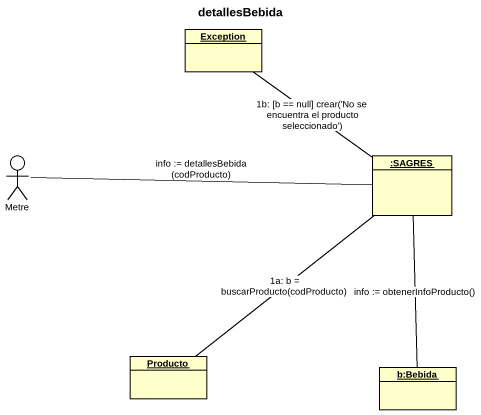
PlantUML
@startuml
title detallesBebida
allowmixing
hide circle
hide empty members
object "Exception" as Exception_
actor Metre
object ":SAGRES" as SAGRES
object Producto
object "b:Bebida" as b_Bebida
Metre -right- SAGRES : info := detallesBebida (codProducto)
SAGRES -up- Exception_ : 1b: [b == null] crear('No se encuentra el producto seleccionado')
SAGRES -- Producto : 1a: b = buscarProducto(codProducto)
SAGRES -- b_Bebida : info := obtenerInfoProducto()
@enduml
